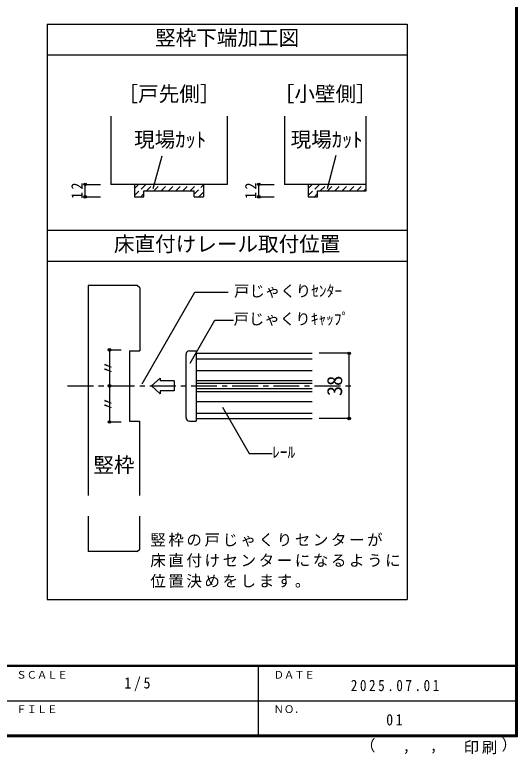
# Model space of a CAD drawing. Units: millimetres at full size, sheet at 1:5, with parts at other scales. Extents: x -973 to 977, y -718 to 696.
# Drawn here: x 488 to 977, y -718 to 0 of the extents above; entities that cross this region are included whole.
import ezdxf
from ezdxf.enums import TextEntityAlignment as Align

# ---------------------------------------------------------------- set-up
doc = ezdxf.new("R2010")
doc.units = ezdxf.units.MM
doc.header["$LTSCALE"] = 5
doc.header["$PDMODE"] = 32
doc.header["$PDSIZE"] = 2.5
doc.linetypes.add('CHAIN1', pattern=[8, 5, -1, 1, -1])
doc.linetypes.add('DASHED1', pattern=[1.8, 1.2, -0.6])
for name, color, linetype in [('0-4_枠', 3, 'Continuous'), ('0-A_文字', 7, 'Continuous'), ('0-B_寸法', 7, 'Continuous'), ('0-C_ハッチ', 4, 'DASHED1'), ('2-1_通り芯', 4, 'CHAIN1'), ('2-4_枠', 3, 'Continuous'), ('2-7_金物', 4, 'Continuous'), ('2-A_寸法', 7, 'Continuous'), ('2-B_ﾊｯﾁ', 4, 'Continuous'), ('F-1_枠', 6, 'Continuous'), ('F-A_文字', 7, 'Continuous')]:
    doc.layers.add(name, color=color, linetype=linetype)
doc.styles.add('ＭＳ ゴシック', font='')
doc.styles.get('ＭＳ ゴシック').set_extended_font_data('MS Gothic')

msp = doc.modelspace()

# ---------------------------------------------------------------- linework, layer by layer
at = {"layer": '0-4_枠'}
for p, q in [((581.836, -98.047), (581.836, -164.28)), ((694.836, -98.047), (694.836, -164.28)), ((750.654, -98.047), (750.654, -164.28)), ((829.654, -98.047), (829.654, -170.78)), ((694.836, -164.28), (581.836, -164.28)), ((604.836, -164.28), (604.836, -176.28)), ((671.836, -164.28), (671.836, -176.28)), ((829.654, -164.28), (750.654, -164.28)), ((613.836, -170.58), (662.836, -170.58)), ((613.836, -176.28), (613.836, -170.58)), ((662.836, -176.28), (662.836, -170.58)), ((782.654, -170.58), (829.654, -170.58)), ((782.654, -176.28), (782.654, -170.58)), ((604.836, -176.28), (613.836, -176.28)), ((662.836, -176.28), (671.836, -176.28))]:
    msp.add_line(p, q, dxfattribs=at)
msp.add_lwpolyline([(773.654, -164.28), (773.654, -176.28), (782.654, -176.28)], dxfattribs=at)
at = {"layer": '0-A_文字', "color": 3}
for p, q in [((519.836, -8.5), (519.836, -567.5)), ((519.836, -8.5), (869.836, -8.5)), ((869.836, -8.5), (869.836, -567.5)), ((519.836, -38.5), (869.836, -38.5)), ((869.836, -208.912), (519.836, -208.912)), ((519.836, -238.912), (869.836, -238.912)), ((519.836, -567.5), (869.836, -567.5))]:
    msp.add_line(p, q, dxfattribs=at)
at = {"layer": '0-A_文字'}
for p, q in [((792.165, -168.271), (800.847, -135.872)), ((623.019, -168.271), (631.528, -136.515))]:
    msp.add_line(p, q, dxfattribs=at)
at = {"layer": '0-B_寸法', "color": 4}
for p, q in [((556.836, -164.28), (571.836, -164.28)), ((556.836, -176.28), (556.836, -164.28)), ((725.654, -164.28), (740.654, -164.28)), ((725.654, -176.28), (725.654, -164.28)), ((556.836, -176.28), (571.836, -176.28)), ((725.654, -176.28), (740.654, -176.28))]:
    msp.add_line(p, q, dxfattribs=at)
at = {"layer": '0-B_寸法'}
for p in [(556.836, -164.28), (725.654, -164.28), (556.836, -176.28), (725.654, -176.28)]:
    msp.add_point(p, dxfattribs=at)
at = {"layer": '0-C_ハッチ'}
for p, q in [((604.836, -168.124), (608.681, -164.28)), ((604.836, -175.196), (615.752, -164.28)), ((616.523, -170.58), (622.823, -164.28)), ((623.594, -170.58), (629.894, -164.28)), ((630.665, -170.58), (636.965, -164.28)), ((637.736, -170.58), (644.036, -164.28)), ((644.807, -170.58), (651.107, -164.28)), ((651.878, -170.58), (658.178, -164.28)), ((658.949, -170.58), (665.249, -164.28)), ((662.836, -173.764), (671.836, -164.764)), ((773.654, -175.196), (784.57, -164.28)), ((773.654, -168.124), (777.499, -164.28)), ((785.341, -170.58), (791.641, -164.28)), ((792.412, -170.58), (798.712, -164.28)), ((799.483, -170.58), (805.783, -164.28)), ((806.554, -170.58), (812.854, -164.28)), ((813.626, -170.58), (819.926, -164.28)), ((820.697, -170.58), (826.997, -164.28)), ((667.392, -176.28), (671.836, -171.835)), ((827.768, -170.58), (829.654, -168.693)), ((610.823, -176.28), (613.836, -173.267)), ((779.641, -176.28), (782.654, -173.267))]:
    msp.add_line(p, q, dxfattribs=at)
at = {"layer": '2-1_通り芯'}
msp.add_line((539.836, -360.026), (819.836, -360.026), dxfattribs=at)
at = {"layer": '2-4_枠'}
for p, q in [((559.836, -262.526), (559.836, -466.651)), ((607.479, -262.526), (559.836, -262.526)), ((609.836, -264.883), (607.479, -262.526)), ((609.836, -264.883), (609.836, -325.86)), ((599.836, -325.86), (609.836, -325.86)), ((599.836, -325.86), (599.836, -394.193)), ((599.836, -394.193), (609.836, -394.193)), ((609.836, -466.651), (609.836, -394.193)), ((559.836, -486.651), (559.836, -520.86)), ((609.836, -518.502), (609.836, -486.651)), ((607.479, -520.86), (559.836, -520.86)), ((607.479, -520.86), (609.836, -518.502))]:
    msp.add_line(p, q, dxfattribs=at)
at = {"layer": '2-7_金物'}
for p, q in [((654.836, -390.86), (654.836, -329.193)), ((664.836, -333.578), (777.298, -333.578)), ((664.836, -345.026), (777.298, -345.026)), ((643.279, -355.195), (629.705, -355.195)), ((643.279, -355.195), (643.279, -364.858)), ((664.836, -354.645), (777.298, -354.645)), ((621.422, -360.026), (629.705, -367.618)), ((643.279, -364.858), (629.705, -364.858)), ((629.705, -364.858), (629.705, -367.618)), ((664.836, -365.407), (777.298, -365.407)), ((664.836, -375.026), (777.298, -375.026)), ((664.836, -386.474), (777.298, -386.474)), ((658.17, -394.193), (664.836, -394.193))]:
    msp.add_line(p, q, dxfattribs=at)
at = {"layer": '2-7_金物', "color": 7}
for p, q in [((664.836, -328.36), (664.836, -391.693)), ((664.836, -328.36), (777.298, -328.36)), ((664.836, -357.36), (777.298, -357.36)), ((664.836, -362.693), (777.298, -362.693)), ((664.836, -391.693), (777.298, -391.693))]:
    msp.add_line(p, q, dxfattribs=at)
at = {"layer": '2-7_金物'}
for points in [[(658.17, -325.86), (664.836, -325.86), (664.836, -394.193)], [(621.422, -360.026), (629.705, -352.434), (629.705, -355.195)]]:
    msp.add_lwpolyline(points, dxfattribs=at)
for centre, start, end in [((658.17, -329.193), 90, 180), ((658.17, -390.86), 180, 270)]:
    msp.add_arc(centre, 3.333, start, end, dxfattribs=at)
at = {"layer": '2-A_寸法'}
for points in [[(612.137, -357.891), (663.386, -269.126), (695.732, -269.126)], [(658.754, -338.003), (682.84, -296.286), (700.972, -296.286)], [(690.331, -380.794), (716.239, -425.668), (738.473, -425.668)]]:
    msp.add_lwpolyline(points, dxfattribs=at)
msp.add_point((580.393, -360.026), dxfattribs=at)
at = {"layer": '2-B_ﾊｯﾁ'}
for p, q in [((580.393, -325.026), (591.782, -325.026)), ((580.393, -325.026), (580.393, -395.026)), ((813.432, -328.36), (784.367, -328.36)), ((813.432, -391.693), (813.432, -328.36)), ((580.393, -395.026), (591.782, -395.026)), ((813.432, -391.693), (784.367, -391.693))]:
    msp.add_line(p, q, dxfattribs=at)
at = {"layer": '2-B_ﾊｯﾁ', "color": 7}
for p in [(580.393, -325.026), (813.432, -328.36), (580.393, -395.026), (813.432, -391.693)]:
    msp.add_point(p, dxfattribs=at)
at = {"layer": 'F-1_枠'}
for p, q in [((974.986, 695.833), (974.986, -700.833)), ((975.82, 695.833), (975.82, -700.833)), ((976.653, 695.833), (976.653, -700.833)), ((976.653, -631.667), (-973.347, -631.667)), ((976.653, -632.5), (-973.347, -632.5)), ((724.986, -632.5), (724.986, -699.167)), ((1.653, -665.833), (974.986, -665.834)), ((976.653, -699.167), (-973.347, -699.167)), ((976.653, -700), (-973.347, -700)), ((976.653, -700.833), (-973.347, -700.833))]:
    msp.add_line(p, q, dxfattribs=at)

# ---------------------------------------------------------------- texts
at = {"layer": '0-A_文字', "style": 'ＭＳ ゴシック'}
for s, p in [('竪枠下端加工図', (624.836, -33.5)), ('［戸先側］', (588.336, -88.047)), ('［小壁側］', (740.154, -88.047)), ('現場ｶｯﾄ', (604.439, -132.472)), ('現場ｶｯﾄ', (756.515, -132.472)), ('床直付けレール取付位置', (584.836, -233.912))]:
    msp.add_text(s, height=14.66, dxfattribs=at).set_placement(p, align=Align.BOTTOM_LEFT)
at = {"layer": '0-B_寸法', "char_height": 11, "attachment_point": 7, "rotation": 90, "style": 'ＭＳ ゴシック'}
for insert in [(554.336, -178.405), (723.154, -178.405)]:
    msp.add_mtext('\\T1.36;\\W0.9;12', dxfattribs=dict(at, insert=insert))
at = {"layer": '2-A_寸法', "style": 'ＭＳ ゴシック'}
for s, height, p in [('戸じゃくりｾﾝﾀｰ', 11, (701.433, -276.626)), ('戸じゃくりｷｬｯﾌﾟ', 11, (700.972, -303.786)), ('ﾚｰﾙ', 11, (738.473, -433.168)), ('竪枠', 14.66, (564.836, -448.507))]:
    msp.add_text(s, height=height, dxfattribs=at).set_placement(p, align=Align.BOTTOM_LEFT)
for p in [(587.893, -350.026), (587.893, -385.026)]:
    msp.add_text('〃', height=11, rotation=90, dxfattribs=at).set_placement(p, align=Align.BOTTOM_LEFT)
at = {"layer": '2-A_寸法', "char_height": 11, "attachment_point": 7, "style": 'ＭＳ ゴシック'}
for s, insert in [('\\T1.17;竪枠の戸じゃくりセンターが', (620.15, -516.308)), ('\\T1.17;床直付けセンターになるように', (620.15, -536.308)), ('\\T1.17;位置決めをします。', (620.15, -556.308))]:
    msp.add_mtext(s, dxfattribs=dict(at, insert=insert))
at = {"layer": '2-B_ﾊｯﾁ', "color": 7, "style": 'ＭＳ ゴシック'}
msp.add_text('38', height=14.66, rotation=90, dxfattribs=at).set_placement((810.932, -370.026), align=Align.BOTTOM_LEFT)
at = {"layer": 'F-A_文字', "style": 'ＭＳ ゴシック'}
for s, height, p in [('ＳＣＡＬＥ', 7.331, (489.986, -646.667)), ('ＤＡＴＥ', 7.331, (739.986, -646.667)), ('ＦＩＬＥ', 7.331, (489.986, -680)), ('ＮＯ．', 7.331, (739.986, -680.001)), ('（', 11, (823.992, -718.052)), ('）', 11, (961.387, -717.355)), (',', 11, (865.199, -718.052)), (',', 11, (891.686, -717.588))]:
    msp.add_text(s, height=height, dxfattribs=at).set_placement(p, align=Align.BOTTOM_LEFT)
at = {"layer": 'F-A_文字', "char_height": 11, "attachment_point": 7, "style": 'ＭＳ ゴシック'}
for s, insert in [('\\T1.38;\\W0.9;1/5', (594.986, -656.667)), ('\\T1.39;\\W0.85;2025.07.01', (814.986, -656.667)), ('\\T1.36;\\W0.9;01', (849.361, -690.001)), ('\\T1.17;印刷', (924.678, -717.82))]:
    msp.add_mtext(s, dxfattribs=dict(at, insert=insert))

doc.saveas('drawing.dxf')
